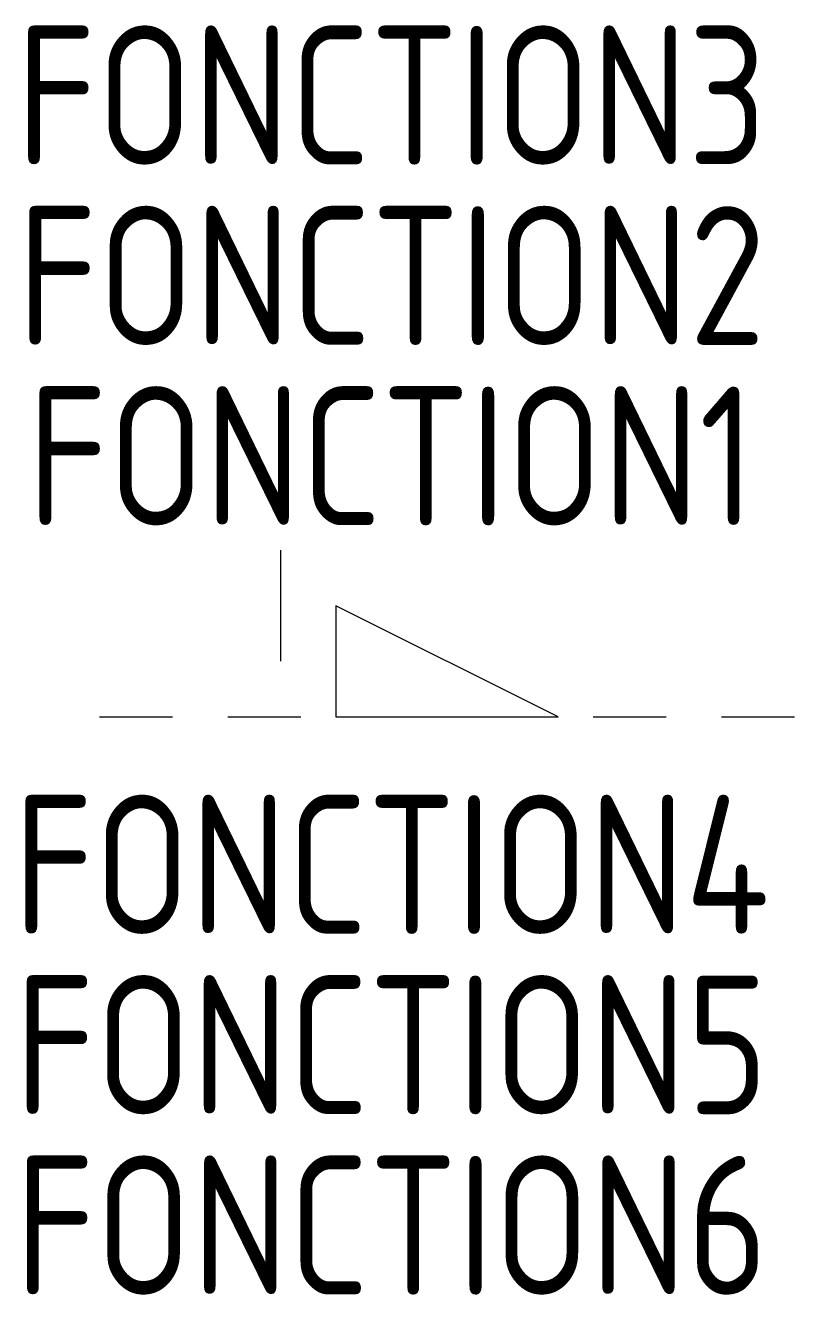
# Model space of a CAD drawing. Header units: millimetres. Extents: x -1.3 to 12.5, y -10.4 to 12.5.
import ezdxf
from ezdxf.enums import TextEntityAlignment as Align

# ---------------------------------------------------------------- set-up
doc = ezdxf.new("R2010")
doc.units = ezdxf.units.MM
for name, color, linetype in [('SYMB_FIL', 3, 'Continuous'), ('SYMB_FIL_FIN', 1, 'Continuous'), ('SYMB_TXT_NOM', 3, 'Continuous')]:
    doc.layers.add(name, color=color, linetype=linetype)
doc.styles.add('NET2_5', font='isocp.shx', dxfattribs={"width": 0.9, "height": 2.5})

msp = doc.modelspace()

# ---------------------------------------------------------------- linework, layer by layer
at = {"layer": 'SYMB_FIL'}
for p, q in [((3.26, 3), (3.26, 1)), ((8.26, 0), (4.26, 2)), ((4.26, 2), (4.26, 0)), ((4.26, 0), (8.26, 0))]:
    msp.add_line(p, q, dxfattribs=at)
at = {"layer": 'SYMB_FIL_FIN'}
for p, q in [((0, 0), (1.315, 0)), ((2.315, 0), (3.63, 0)), ((8.89, 0), (10.205, 0)), ((11.205, 0), (12.52, 0))]:
    msp.add_line(p, q, dxfattribs=at)

# ---------------------------------------------------------------- texts
at = {"layer": 'SYMB_TXT_NOM', "style": 'NET2_5', "width": 0.9, "flags": 8}
for tag, p in [('FONCTION3', (5.26, 9.95)), ('FONCTION2', (5.26, 6.7)), ('FONCTION1', (5.26, 3.45)), ('FONCTION4', (5.26, -3.911)), ('FONCTION5', (5.26, -7.161)), ('FONCTION6', (5.26, -10.411))]:
    msp.add_attdef(tag, text='', height=2.5, dxfattribs=at).set_placement(p, align=Align.CENTER)

doc.saveas('drawing.dxf')
